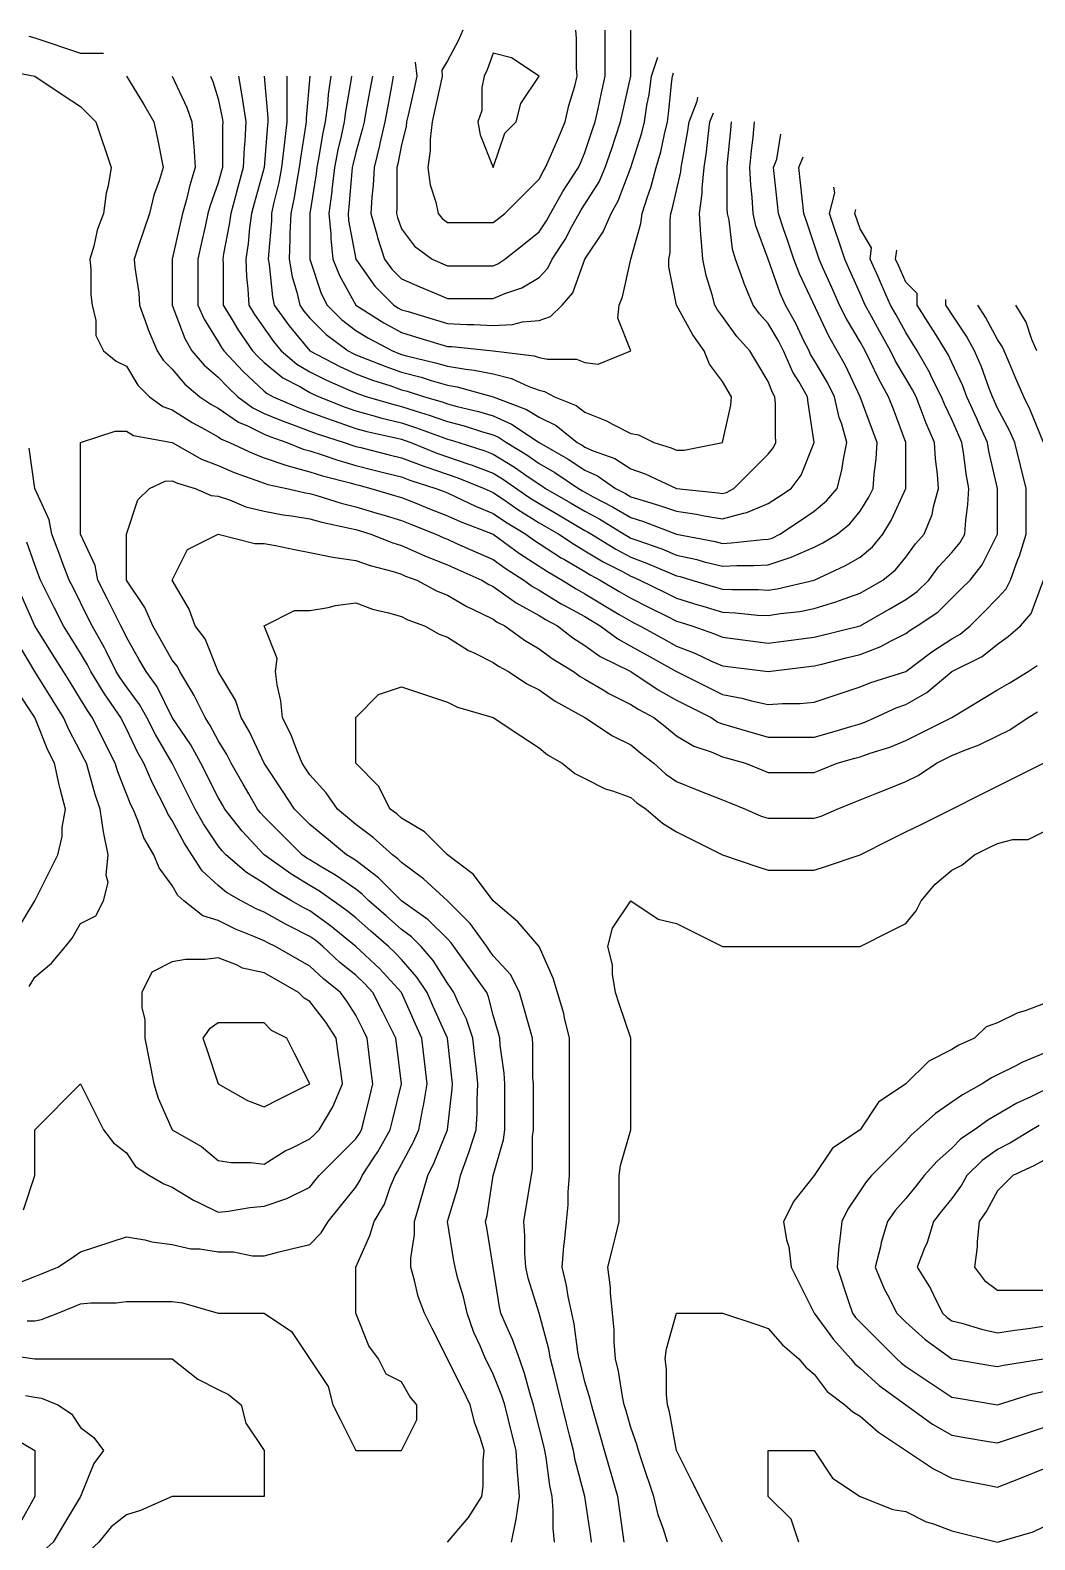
# Model space of a CAD drawing. Header units: inches. Extents: x 794995 to 811195, y 2485918 to 2508058.
# Drawn here: x 806632 to 807290, y 2505360 to 2506348 of the extents above; entities that cross this region are included whole.
import ezdxf

# ---------------------------------------------------------------- set-up
doc = ezdxf.new("R2010")
doc.units = ezdxf.units.IN
doc.header["$MEASUREMENT"] = 0
doc.layers.add('contour', color=7, linetype='Continuous')

msp = doc.modelspace()

# ---------------------------------------------------------------- linework, layer by layer
at = {"layer": 'contour'}
for points in [[(806631.16, 2506344.36), (806635.16, 2506343.36), (806665.16, 2506333.36), (806680.16, 2506333.36)], [(806869.7, 2506318.36), (806868.49, 2506311.69), (806865.93, 2506297.59), (806864.25, 2506288.36), (806861.04, 2506274.24), (806860.76, 2506272.76), (806857.16, 2506258.36), (806856.59, 2506246.93), (806855.75, 2506238.95), (806855.16, 2506228.36), (806859.01, 2506214.52), (806859.44, 2506212.65), (806863.91, 2506198.36), (806868.73, 2506191.93), (806875.16, 2506185.5), (806887.16, 2506180.36), (806897.66, 2506175.86), (806905.16, 2506172.65), (806935.16, 2506172.65), (806942.66, 2506175.86), (806953.91, 2506179.61), (806965.16, 2506186.36), (806970.87, 2506192.65), (806973.73, 2506198.36), (806982.12, 2506211.4), (806986.59, 2506219.79), (806991.41, 2506228.36), (806992.76, 2506230.76), (806995.16, 2506234.36), (807004.39, 2506249.13), (807008.49, 2506258.36), (807012.66, 2506270.86), (807015.16, 2506278.36), (807018.49, 2506288.36), (807025.16, 2506318.36), (807025.16, 2506348.36)], [(806884.16, 2506327.36), (806885.16, 2506318.36), (806883.34, 2506310.18), (806879.45, 2506292.65), (806878.49, 2506288.36), (806878.16, 2506285.36), (806875.16, 2506273.36), (806872.76, 2506260.76), (806872.16, 2506258.36), (806872, 2506255.2), (806872, 2506231.52), (806871.83, 2506228.36), (806872.55, 2506225.75), (806875.16, 2506218.36), (806883.73, 2506206.93), (806895.16, 2506198.36), (806902.16, 2506195.36), (806905.16, 2506194.08), (806935.16, 2506194.08), (806938.16, 2506195.36), (806942.66, 2506198.36), (806955.16, 2506208.36), (806965.16, 2506216.36), (806969.96, 2506223.56), (806972.66, 2506228.36), (806980.76, 2506242.76), (806983.16, 2506246.36), (806990.87, 2506258.36), (806992.16, 2506261.36), (806995.16, 2506268.36), (807000.16, 2506283.36), (807001.83, 2506288.36), (807003.73, 2506296.93), (807006.07, 2506307.45), (807008.49, 2506318.36), (807008.49, 2506348.36)], [(806915.16, 2506348.36), (806912.22, 2506341.3), (806905.16, 2506328.36), (806901.41, 2506322.11), (806901.83, 2506318.36), (806900.87, 2506314.08), (806896.98, 2506296.54), (806895.16, 2506288.36), (806893.91, 2506277.11), (806893.91, 2506269.61), (806892.3, 2506258.36), (806893.91, 2506247.11), (806897.66, 2506235.86), (806899.16, 2506228.36), (806901.83, 2506225.03), (806905.16, 2506222.36), (806935.16, 2506222.36), (806938.49, 2506225.03), (806942.66, 2506228.36), (806965.16, 2506250.86), (806967.77, 2506255.75), (806969.45, 2506258.36), (806972.66, 2506265.86), (806977.16, 2506276.36), (806982.3, 2506288.36), (806984.57, 2506298.95), (806988.49, 2506311.69), (806990.16, 2506318.36), (806989.7, 2506323.82), (806989.7, 2506342.91), (806989.16, 2506348.36)], [(806856.07, 2506318.36), (806854.39, 2506309.13), (806851.83, 2506295.03), (806850.61, 2506288.36), (806849.6, 2506283.92), (806845.16, 2506268.36), (806843.22, 2506260.3), (806842.85, 2506258.36), (806842.55, 2506255.75), (806840.71, 2506232.81), (806840.16, 2506228.36), (806840.54, 2506223.75), (806845.16, 2506198.36), (806857.66, 2506180.86), (806870.16, 2506168.36), (806873.22, 2506166.43), (806875.16, 2506165.36), (806879.45, 2506164.08), (806895.93, 2506159.13), (806905.16, 2506156.36), (806917.79, 2506155.73), (806922.53, 2506155.73), (806935.16, 2506155.03), (806947.79, 2506155.73), (806954.25, 2506157.45), (806965.16, 2506158.36), (806972.66, 2506160.86), (806980.16, 2506168.36), (806987.16, 2506176.36), (806995.16, 2506198.36), (807007.16, 2506216.36), (807012.3, 2506228.36), (807016.98, 2506236.54), (807025.16, 2506258.36), (807032.36, 2506281.16), (807034.16, 2506288.36), (807035.75, 2506298.95), (807037.16, 2506306.36), (807038.79, 2506318.36), (807042.89, 2506330.63)], [(806609.77, 2506322.98), (806635.16, 2506318.36), (806653.16, 2506306.36), (806665.16, 2506298.36), (806670.16, 2506293.36), (806675.16, 2506288.36), (806685.16, 2506258.36), (806683.16, 2506246.36), (806681.83, 2506241.69), (806680.16, 2506228.36), (806676.07, 2506217.45), (806673.73, 2506206.93), (806671.16, 2506198.36), (806671.83, 2506191.69), (806671.83, 2506175.03), (806672.66, 2506168.36), (806675.16, 2506158.36), (806675.16, 2506148.36), (806680.16, 2506138.36), (806688.49, 2506131.69), (806695.16, 2506128.36), (806702.66, 2506115.86), (806710.16, 2506108.36), (806718.84, 2506102.05), (806725.16, 2506099.79), (806738.2, 2506091.4), (806746.59, 2506086.93), (806755.16, 2506082.11), (806757.38, 2506080.58), (806762.66, 2506078.36), (806777.96, 2506071.16), (806785.16, 2506068.36), (806800.16, 2506063.36), (806815.16, 2506059.27), (806823.44, 2506056.64), (806841.63, 2506051.89), (806845.16, 2506050.86), (806847.16, 2506050.36), (806855.16, 2506048.36), (806870.54, 2506043.75), (806875.16, 2506042.36), (806885.16, 2506038.36), (806892.3, 2506035.5), (806905.16, 2506030.36), (806913.44, 2506026.64), (806935.16, 2506018.36), (806952.43, 2506005.63), (806965.16, 2505997.36), (806970.61, 2505993.82), (806980.16, 2505988.36), (806989.35, 2505982.55), (806995.16, 2505979.36), (807017.66, 2505965.86), (807025.16, 2505961.36), (807027.16, 2505960.36), (807031.16, 2505958.36), (807046.59, 2505949.79), (807055.16, 2505945.03), (807067.16, 2505940.36), (807078.49, 2505935.03), (807085.16, 2505932.11), (807115.16, 2505928.36), (807145.16, 2505932.11), (807150.16, 2505933.36), (807166.16, 2505937.36), (807175.16, 2505939.61), (807188.79, 2505944.72), (807195.16, 2505948.36), (807205.16, 2505953.36), (807208.02, 2505955.5), (807212.66, 2505958.36), (807226.16, 2505967.36), (807235.16, 2505976.36), (807241.16, 2505982.36), (807247.16, 2505988.36), (807255.16, 2505998.36), (807265.16, 2506018.36), (807265.16, 2506048.36), (807259.44, 2506072.65), (807258.49, 2506078.36), (807253.16, 2506090.36), (807251.31, 2506094.52), (807245.16, 2506108.36), (807242.36, 2506115.56), (807235.16, 2506130.86), (807232.76, 2506135.96), (807231.41, 2506138.36), (807225.16, 2506148.36), (807221.31, 2506154.52), (807212.66, 2506168.36), (807212.66, 2506175.86), (807205.16, 2506183.36), (807200.54, 2506193.75), (807198.49, 2506198.36), (807199.16, 2506204.36)], [(806842.43, 2506318.36), (806842, 2506315.2), (806838.49, 2506295.03), (806837.66, 2506288.36), (806835.69, 2506278.89), (806833.55, 2506269.97), (806831.31, 2506258.36), (806829.64, 2506243.88), (806829.44, 2506242.65), (806827.66, 2506228.36), (806828.79, 2506214.72), (806828.79, 2506212), (806830.16, 2506198.36), (806834.45, 2506187.65), (806845.16, 2506168.36), (806863.55, 2506156.75), (806875.16, 2506150.36), (806884.39, 2506147.59), (806900.87, 2506142.65), (806905.16, 2506141.36), (806908.02, 2506141.22), (806935.16, 2506138.36), (806962, 2506135.2), (806965.16, 2506134.08), (806970.61, 2506132.91), (806989.7, 2506132.91), (806995.16, 2506130.86), (807003.73, 2506129.79), (807025.16, 2506138.36), (807016.59, 2506159.79), (807017.66, 2506168.36), (807019.7, 2506173.82), (807025.16, 2506198.36), (807031.83, 2506221.69), (807032.66, 2506228.36), (807036.07, 2506239.27), (807038.2, 2506245.32), (807041.83, 2506258.36), (807044.72, 2506268.8), (807047.16, 2506280.36), (807049.16, 2506288.36), (807049.94, 2506293.58), (807052, 2506315.2), (807052.43, 2506318.36), (807053.11, 2506320.41)], [(806695.16, 2506318.36), (806706.41, 2506299.61), (806713.16, 2506288.36), (806715.16, 2506278.36), (806719.16, 2506258.36), (806716.59, 2506249.79), (806713.16, 2506240.36), (806710.16, 2506228.36), (806702.66, 2506205.86), (806700.16, 2506198.36), (806700.61, 2506192.91), (806703.16, 2506176.36), (806703.73, 2506168.36), (806708.49, 2506155.03), (806709.28, 2506152.48), (806715.16, 2506138.36), (806719.16, 2506132.36), (806725.16, 2506126.36), (806733.34, 2506116.54), (806743.16, 2506108.36), (806750.36, 2506103.56), (806755.16, 2506100.86), (806768.49, 2506091.69), (806774.25, 2506089.27), (806785.16, 2506083.82), (806789.03, 2506082.23), (806800.16, 2506078.36), (806810.87, 2506074.08), (806815.16, 2506072.91), (806823.16, 2506070.36), (806833.55, 2506066.75), (806845.16, 2506063.36), (806857.16, 2506060.36), (806865.16, 2506058.36), (806875.16, 2506055.86), (806880.61, 2506053.82), (806897.66, 2506048.36), (806903.02, 2506046.22), (806905.16, 2506045.36), (806910.61, 2506042.91), (806923.55, 2506036.75), (806935.16, 2506032), (806943.27, 2506026.47), (806956.59, 2506018.36), (806961.52, 2506014.72), (806965.16, 2506012.36), (806979.7, 2506002.91), (806981.83, 2506001.69), (806995.16, 2505993.82), (806998.59, 2505991.79), (807005.16, 2505988.36), (807017.66, 2505980.86), (807025.16, 2505976.36), (807037.16, 2505970.36), (807049.16, 2505964.36), (807055.16, 2505961.36), (807057.47, 2505960.67), (807065.16, 2505958.36), (807079.94, 2505953.14), (807085.16, 2505950.86), (807115.16, 2505947.11), (807145.16, 2505950.86), (807175.16, 2505958.36), (807194.25, 2505969.27), (807205.16, 2505975.5), (807212.66, 2505980.86), (807220.16, 2505988.36), (807226.59, 2505996.93), (807235.16, 2506006.36), (807240.61, 2506012.91), (807243.73, 2506018.36), (807244.39, 2506027.59), (807245.75, 2506037.77), (807246.41, 2506048.36), (807244.63, 2506057.83), (807243.16, 2506070.36), (807241.83, 2506078.36), (807239.77, 2506082.98), (807235.16, 2506093.36), (807230.36, 2506103.56), (807228.49, 2506108.36), (807221.83, 2506121.69), (807220.76, 2506123.96), (807212.66, 2506138.36), (807209.77, 2506142.98), (807205.16, 2506150.36), (807198.73, 2506161.93), (807195.16, 2506168.36), (807189.01, 2506182.21), (807187.16, 2506186.36), (807181.83, 2506198.36), (807182.66, 2506205.86), (807175.16, 2506218.36), (807171.83, 2506228.36), (807172.51, 2506231.01)], [(806725.16, 2506318.36), (806734.63, 2506297.83), (806738.02, 2506288.36), (806739.01, 2506274.52), (806739.28, 2506272.48), (806740.16, 2506258.36), (806736.59, 2506246.93), (806734.39, 2506237.59), (806731.83, 2506228.36), (806725.16, 2506198.36), (806725.16, 2506168.36), (806733.34, 2506146.54), (806738.02, 2506138.36), (806745.93, 2506129.13), (806755.16, 2506121.22), (806761.37, 2506114.57), (806768.02, 2506108.36), (806777.89, 2506101.09), (806785.16, 2506097.45), (806798.71, 2506091.91), (806803.16, 2506090.36), (806815.16, 2506085.86), (806820.61, 2506083.82), (806837.66, 2506078.36), (806843.22, 2506076.43), (806845.16, 2506075.86), (806848.49, 2506075.03), (806867.16, 2506070.36), (806875.16, 2506068.36), (806889.7, 2506062.91), (806891.04, 2506062.48), (806912.02, 2506055.22), (806929.16, 2506048.36), (806933.22, 2506046.43), (806935.16, 2506045.63), (806943.73, 2506039.79), (806951.31, 2506034.52), (806965.16, 2506025.86), (806978.02, 2506018.36), (806988.3, 2506011.5), (806995.16, 2506007.45), (807007.16, 2506000.36), (807019.7, 2505993.82), (807025.16, 2505990.86), (807026.98, 2505990.18), (807031.16, 2505988.36), (807047.16, 2505980.36), (807055.16, 2505976.36), (807069.01, 2505972.21), (807072.3, 2505971.22), (807085.16, 2505967.36), (807093.73, 2505966.93), (807108.1, 2505965.42), (807115.16, 2505965.03), (807123.16, 2505966.36), (807135.69, 2505967.83), (807145.16, 2505969.61), (807159.44, 2505974.08), (807161.83, 2505975.03), (807175.16, 2505979.79), (807190.16, 2505988.36), (807198.49, 2505995.03), (807205.16, 2506003.36), (807211.47, 2506012.05), (807217.16, 2506018.36), (807222.3, 2506031.22), (807223.16, 2506036.36), (807226.59, 2506048.36), (807225.93, 2506057.59), (807224.57, 2506067.77), (807223.91, 2506078.36), (807218.2, 2506091.4), (807216.07, 2506097.45), (807211.83, 2506108.36), (807209.6, 2506112.81), (807205.16, 2506120.36), (807198.49, 2506131.69), (807195.16, 2506138.36), (807188.02, 2506151.22), (807182.66, 2506160.86), (807178.49, 2506168.36), (807175.16, 2506175.86), (807168.24, 2506191.44), (807165.16, 2506198.36), (807155.16, 2506228.36), (807158.66, 2506241.86), (807158.02, 2506245.5)], [(806750.16, 2506318.36), (806751.63, 2506314.83), (806755.16, 2506303.36), (806757.77, 2506290.97), (806758.16, 2506288.36), (806758.02, 2506285.5), (806758.02, 2506261.22), (806757.89, 2506258.36), (806757.3, 2506256.22), (806755.16, 2506248.36), (806749.94, 2506233.58), (806748.49, 2506228.36), (806746.59, 2506219.79), (806744.25, 2506209.27), (806741.83, 2506198.36), (806741.83, 2506168.36), (806745.93, 2506159.13), (806755.16, 2506144.36), (806757.38, 2506140.58), (806758.91, 2506138.36), (806771.61, 2506124.81), (806785.16, 2506112.11), (806787.23, 2506110.43), (806791.16, 2506108.36), (806807.89, 2506101.09), (806815.16, 2506098.36), (806829.7, 2506092.91), (806831.04, 2506092.48), (806845.16, 2506087.59), (806852.43, 2506085.63), (806872.3, 2506081.22), (806875.16, 2506080.5), (806876.78, 2506079.98), (806881.16, 2506078.36), (806898.3, 2506071.5), (806919.28, 2506064.24), (806920.61, 2506063.82), (806935.16, 2506058.36), (806941.31, 2506054.52), (806959, 2506042.21), (806965.16, 2506038.36), (806977.79, 2506030.99), (806989.16, 2506024.36), (806995.16, 2506020.86), (806996.78, 2506019.98), (806999.45, 2506018.36), (807015.43, 2506008.63), (807025.16, 2506003.36), (807036.07, 2505999.27), (807050.54, 2505992.98), (807055.16, 2505991.09), (807057.38, 2505990.58), (807065.16, 2505988.36), (807080.54, 2505983.75), (807085.16, 2505982.36), (807091.47, 2505982.05), (807108.84, 2505982.05), (807115.16, 2505981.69), (807120.87, 2505982.65), (807145.16, 2505988.36), (807165.69, 2505997.83), (807175.16, 2506003.36), (807183.34, 2506010.18), (807190.16, 2506018.36), (807195.69, 2506027.83), (807205.16, 2506048.36), (807205.16, 2506078.36), (807196.98, 2506100.18), (807193.91, 2506108.36), (807187.16, 2506120.36), (807181.83, 2506131.69), (807178.49, 2506138.36), (807175.16, 2506144.36), (807166.27, 2506159.47), (807161.83, 2506168.36), (807156.7, 2506179.9), (807151.16, 2506192.36), (807148.49, 2506198.36), (807145.16, 2506208.36), (807140.16, 2506223.36), (807138.49, 2506228.36), (807135.16, 2506258.36), (807138.05, 2506265.47)], [(806768.49, 2506318.36), (806770.87, 2506304.08), (806771.04, 2506302.48), (806773.16, 2506288.36), (806772.53, 2506275.73), (806772.12, 2506271.4), (806771.52, 2506258.36), (806768.02, 2506245.5), (806766.41, 2506239.61), (806763.34, 2506228.36), (806762.36, 2506221.16), (806758.69, 2506201.89), (806758.16, 2506198.36), (806758.32, 2506195.2), (806758.32, 2506171.52), (806758.49, 2506168.36), (806763.73, 2506159.79), (806768.49, 2506151.69), (806777.66, 2506138.36), (806781.29, 2506134.49), (806785.16, 2506130.86), (806797.57, 2506120.78), (806808.49, 2506115.03), (806815.16, 2506111.09), (806816.98, 2506110.18), (806821.16, 2506108.36), (806838.3, 2506101.5), (806845.16, 2506099.13), (806857.79, 2506095.73), (806861.44, 2506094.65), (806875.16, 2506091.22), (806884.89, 2506088.09), (806901.63, 2506081.89), (806905.16, 2506080.67), (806906.98, 2506080.18), (806912.66, 2506078.36), (806929.7, 2506072.91), (806935.16, 2506070.86), (806949.01, 2506062.21), (806956.59, 2506056.93), (806965.16, 2506051.09), (806966.87, 2506050.08), (806969.45, 2506048.36), (806985.69, 2506038.89), (806995.16, 2506033.36), (807004.89, 2506028.09), (807020.87, 2506018.36), (807023.54, 2506016.74), (807025.16, 2506015.86), (807029.16, 2506014.36), (807045.48, 2506008.68), (807055.16, 2506004.72), (807068.49, 2506001.69), (807073.16, 2506000.36), (807085.16, 2505997.36), (807094.63, 2505997.83), (807105.69, 2505997.83), (807115.16, 2505998.36), (807130.16, 2506003.36), (807145.16, 2506009.79), (807150.87, 2506012.65), (807160.16, 2506018.36), (807168.49, 2506025.03), (807175.16, 2506033.36), (807180.87, 2506042.65), (807183.73, 2506048.36), (807184.39, 2506057.59), (807185.75, 2506067.77), (807186.41, 2506078.36), (807183.34, 2506086.54), (807175.16, 2506108.36), (807165.56, 2506128.76), (807154.76, 2506147.96), (807135.56, 2506188.76), (807131.83, 2506198.36), (807127.66, 2506210.86), (807125.16, 2506218.36), (807121.83, 2506228.36), (807121.16, 2506234.36), (807118.91, 2506254.61), (807118.49, 2506258.36), (807120.78, 2506263.99), (807123.34, 2506280.18)], [(806785.16, 2506318.36), (806787.66, 2506290.86), (806787.66, 2506288.36), (806787.38, 2506286.14), (806785.16, 2506258.36), (806778.73, 2506234.79), (806776.98, 2506228.36), (806775.69, 2506218.89), (806774.72, 2506208.8), (806773.16, 2506198.36), (806773.73, 2506186.93), (806774.57, 2506178.95), (806775.16, 2506168.36), (806778.95, 2506162.15), (806791.37, 2506144.57), (806796.41, 2506138.36), (806806.59, 2506129.79), (806815.16, 2506124.72), (806826.07, 2506119.27), (806840.54, 2506112.98), (806845.16, 2506110.86), (806846.98, 2506110.18), (806852.66, 2506108.36), (806870.02, 2506103.22), (806875.16, 2506101.93), (806884.63, 2506098.89), (806893.16, 2506096.36), (806905.16, 2506092.21), (806916.07, 2506089.27), (806928.1, 2506085.42), (806935.16, 2506083.36), (806938.59, 2506081.79), (806943.73, 2506078.36), (806957.05, 2506070.25), (806965.16, 2506064.72), (806975.44, 2506058.65), (806990.87, 2506048.36), (806993.58, 2506046.78), (806995.16, 2506045.86), (807000.61, 2506042.91), (807013.16, 2506036.36), (807025.16, 2506029.27), (807033.44, 2506026.64), (807055.16, 2506018.36), (807080.36, 2506013.56), (807085.16, 2506012.36), (807090.87, 2506012.65), (807111.63, 2506014.83), (807115.16, 2506015.03), (807117.66, 2506015.86), (807122.66, 2506018.36), (807136.16, 2506027.36), (807145.16, 2506033.36), (807153.34, 2506040.18), (807160.16, 2506048.36), (807163.16, 2506060.36), (807164.25, 2506067.45), (807166.59, 2506078.36), (807163.16, 2506090.36), (807161.52, 2506094.72), (807158.49, 2506108.36), (807154.05, 2506117.25), (807145.16, 2506132.36), (807142.85, 2506136.05), (807141.83, 2506138.36), (807138.49, 2506145.03), (807133.16, 2506156.36), (807126.41, 2506168.36), (807122.98, 2506176.19), (807115.16, 2506198.36), (807106.98, 2506220.18), (807105.16, 2506228.36), (807104.57, 2506238.95), (807103.73, 2506246.93), (807103.16, 2506258.36), (807104.25, 2506269.27), (807105.16, 2506278.36), (807106.16, 2506288.36)], [(806800.16, 2506318.36), (806800.16, 2506288.36), (806798.49, 2506275.03), (806798.2, 2506271.4), (806796.7, 2506258.36), (806794.84, 2506248.68), (806791.47, 2506234.68), (806790.16, 2506228.36), (806789.96, 2506223.56), (806788.02, 2506201.22), (806787.89, 2506198.36), (806788.49, 2506195.03), (806790.61, 2506173.82), (806791.83, 2506168.36), (806801.61, 2506154.81), (806815.16, 2506138.36), (806834.87, 2506128.08), (806845.16, 2506123.36), (806856.07, 2506119.27), (806868.1, 2506115.42), (806875.16, 2506112.98), (806878.8, 2506112), (806890.16, 2506108.36), (806901.73, 2506104.93), (806905.16, 2506103.75), (806911.47, 2506102.05), (806925.48, 2506098.68), (806935.16, 2506095.86), (806947.16, 2506090.36), (806965.16, 2506078.36), (806984.25, 2506067.45), (806995.16, 2506060.36), (807003.44, 2506056.64), (807015.16, 2506048.36), (807021.73, 2506044.93), (807025.16, 2506042.91), (807033.16, 2506040.36), (807044.05, 2506037.25), (807055.16, 2506033.36), (807068.2, 2506031.4), (807073.16, 2506030.36), (807085.16, 2506028.36), (807099.01, 2506032.21), (807101.04, 2506032.48), (807115.16, 2506038.36), (807121.16, 2506042.36), (807130.16, 2506048.36), (807136.59, 2506056.93), (807145.16, 2506078.36), (807141.16, 2506104.36), (807140.87, 2506108.36), (807135.16, 2506118.36), (807131.31, 2506124.52), (807125.16, 2506138.36), (807121.83, 2506145.03), (807115.16, 2506156.36), (807109.44, 2506162.65), (807105.16, 2506168.36), (807099.28, 2506182.48), (807098.49, 2506185.03), (807093.73, 2506198.36), (807091.83, 2506205.03), (807089.45, 2506224.08), (807088.49, 2506228.36), (807088.32, 2506231.52), (807088.32, 2506255.2), (807088.16, 2506258.36), (807088.49, 2506261.69), (807090.61, 2506282.91), (807091.16, 2506288.36)], [(806815.16, 2506318.36), (806812.66, 2506290.86), (806812.66, 2506288.36), (806812.3, 2506285.5), (806808.95, 2506264.57), (806808.24, 2506258.36), (806806.59, 2506249.79), (806804.81, 2506238.71), (806802.66, 2506228.36), (806802.12, 2506215.32), (806802.12, 2506211.4), (806801.52, 2506198.36), (806803.62, 2506186.82), (806806.59, 2506176.93), (806808.49, 2506168.36), (806811.29, 2506164.49), (806815.16, 2506159.79), (806825.87, 2506149.08), (806840.16, 2506138.36), (806843.45, 2506136.65), (806845.16, 2506135.86), (806849.16, 2506134.36), (806864.87, 2506128.08), (806875.16, 2506124.52), (806887.89, 2506121.09), (806894.57, 2506118.95), (806905.16, 2506115.86), (806911.59, 2506114.79), (806935.16, 2506108.36), (806956.88, 2506100.09), (806965.16, 2506095.03), (806976.27, 2506089.47), (806990.16, 2506078.36), (806993.34, 2506076.54), (806995.16, 2506075.36), (807000.61, 2506072.91), (807014.72, 2506067.93), (807025.16, 2506061.22), (807034.63, 2506057.83), (807055.16, 2506048.36), (807082.3, 2506045.5), (807085.16, 2506045.03), (807087.77, 2506045.75), (807092.66, 2506048.36), (807115.16, 2506070.86), (807118.49, 2506075.03), (807120.16, 2506078.36), (807119.77, 2506082.98), (807119.77, 2506103.75), (807119.45, 2506108.36), (807117.89, 2506111.09), (807115.16, 2506118.36), (807107.66, 2506130.86), (807103.16, 2506138.36), (807094.63, 2506147.83), (807085.16, 2506160.86), (807082, 2506165.2), (807080.16, 2506168.36), (807078.49, 2506175.03), (807074.57, 2506187.77), (807072.3, 2506198.36), (807071.31, 2506212.21), (807071.04, 2506214.24), (807070.16, 2506228.36), (807071.83, 2506241.69), (807071.83, 2506245.03), (807073.16, 2506258.36), (807074.72, 2506268.8), (807075.69, 2506278.89), (807076.98, 2506288.36), (807079.29, 2506294.23)], [(806828.79, 2506318.36), (806827.16, 2506306.36), (806826.59, 2506299.79), (806825.16, 2506288.36), (806823.44, 2506280.09), (806820.87, 2506264.08), (806819.77, 2506258.36), (806819.3, 2506254.22), (806815.16, 2506228.36), (806815.16, 2506198.36), (806822.66, 2506175.86), (806826.41, 2506168.36), (806835.78, 2506158.99), (806845.16, 2506151.69), (806853.44, 2506146.64), (806869.16, 2506138.36), (806873.45, 2506136.65), (806875.16, 2506136.05), (806878.32, 2506135.2), (806897.42, 2506130.62), (806905.16, 2506128.36), (806917.16, 2506126.36), (806922.66, 2506125.86), (806935.16, 2506123.36), (806947.16, 2506120.36), (806958.49, 2506115.03), (806965.16, 2506112.65), (806968.69, 2506111.89), (806975.16, 2506108.36), (806989.44, 2506102.65), (806995.16, 2506098.36), (807009.28, 2506092.48), (807013.16, 2506090.36), (807025.16, 2506084.36), (807030.16, 2506083.36), (807040.16, 2506078.36), (807051.63, 2506074.83), (807055.16, 2506073.36), (807060.16, 2506073.36), (807085.16, 2506078.36), (807090.61, 2506102.91), (807091.16, 2506108.36), (807088.91, 2506112.11), (807085.16, 2506118.36), (807076.59, 2506129.79), (807073.16, 2506138.36), (807065.75, 2506148.95), (807055.16, 2506168.36), (807050.16, 2506193.36), (807050.16, 2506198.36), (807050.87, 2506202.65), (807050.87, 2506224.08), (807051.41, 2506228.36), (807052.3, 2506231.22), (807055.16, 2506243.36), (807057.89, 2506255.63), (807058.16, 2506258.36), (807058.69, 2506261.89), (807062.36, 2506281.16), (807063.34, 2506288.36), (807068.66, 2506301.86), (807069.01, 2506304.52)], [(806905.16, 2505358.36), (806919.01, 2505374.52), (806927.66, 2505388.36), (806928.49, 2505395.03), (806928.49, 2505411.69), (806929.16, 2505418.36), (806926.59, 2505426.93), (806923.16, 2505436.36), (806920.16, 2505448.36), (806915.16, 2505458.36), (806895.16, 2505498.36), (806890.16, 2505508.36), (806886.07, 2505519.27), (806883.73, 2505529.79), (806881.16, 2505538.36), (806881.16, 2505544.36), (806883.73, 2505559.79), (806883.73, 2505568.36), (806887.16, 2505580.36), (806892.3, 2505598.36), (806896.59, 2505606.93), (806905.16, 2505628.36), (806908.32, 2505655.2), (806908.49, 2505658.36), (806905.16, 2505688.36), (806895.93, 2505709.13), (806891.83, 2505718.36), (806885.16, 2505728.36), (806875.16, 2505739.79), (806871.02, 2505744.22), (806866.59, 2505748.36), (806855.16, 2505758.36), (806845.16, 2505767.11), (806838.95, 2505772.15), (806821.37, 2505784.57), (806815.16, 2505788.36), (806802.74, 2505795.95), (806785.16, 2505808.36), (806770.76, 2505823.96), (806759.45, 2505838.36), (806757.89, 2505841.09), (806755.16, 2505845.86), (806743.91, 2505868.36), (806737.16, 2505880.36), (806725.16, 2505898.36), (806715.16, 2505918.36), (806708.02, 2505928.36), (806703.34, 2505936.54), (806695.16, 2505950.86), (806692.76, 2505955.96), (806691.41, 2505958.36), (806687.66, 2505965.86), (806682.66, 2505975.86), (806676.41, 2505988.36), (806674.63, 2505997.83), (806665.16, 2506018.36), (806665.16, 2506078.36), (806687.66, 2506085.86), (806695.16, 2506085.86), (806699.77, 2506082.98), (806725.16, 2506078.36), (806744.25, 2506067.45), (806755.16, 2506063.36), (806765.59, 2506058.8), (806779.7, 2506053.82), (806785.16, 2506051.69), (806787.66, 2506050.86), (806800.16, 2506048.36), (806812.3, 2506045.5), (806815.16, 2506045.03), (806819.77, 2506043.75), (806835.56, 2506038.76), (806845.16, 2506036.36), (806859.01, 2506032.21), (806862.3, 2506031.22), (806875.16, 2506027.36), (806881.59, 2506024.79), (806897.66, 2506018.36), (806902.76, 2506015.96), (806905.16, 2506015.03), (806911.16, 2506012.36), (806923.62, 2506006.82), (806935.16, 2506001.69), (806942.9, 2505996.1), (806955.16, 2505988.36), (806960.87, 2505984.08), (806965.16, 2505981.69), (806979.64, 2505972.84), (806981.83, 2505971.69), (806995.16, 2505964.36), (806998.91, 2505962.11), (807005.16, 2505958.36), (807016.59, 2505949.79), (807025.16, 2505945.03), (807035.87, 2505939.08), (807055.16, 2505928.36), (807075.16, 2505918.36), (807085.16, 2505913.36), (807097.79, 2505910.99), (807104.25, 2505909.27), (807115.16, 2505906.93), (807124.39, 2505907.59), (807135.93, 2505907.59), (807145.16, 2505908.36), (807175.16, 2505918.36), (807182.22, 2505921.3), (807205.16, 2505928.36), (807222.12, 2505941.4), (807235.16, 2505949.79), (807240.61, 2505952.91), (807247.16, 2505958.36), (807256.16, 2505967.36), (807265.16, 2505976.36), (807270.87, 2505982.65), (807273.73, 2505988.36), (807278.49, 2506001.69), (807279.44, 2506004.08), (807283.91, 2506018.36), (807283.91, 2506048.36), (807276.41, 2506078.36), (807272.98, 2506086.19), (807265.16, 2506100.86), (807261.83, 2506108.36), (807259.7, 2506113.82), (807254.72, 2506127.93), (807250.16, 2506138.36), (807244.76, 2506147.96), (807235.16, 2506162.36), (807232.85, 2506166.05), (807231.41, 2506168.36), (807231.41, 2506172.11)], [(807295.16, 2506078.36), (807286.59, 2506099.79), (807282.3, 2506108.36), (807277.16, 2506120.36), (807272.66, 2506130.86), (807269.45, 2506138.36), (807268.16, 2506141.36), (807265.16, 2506145.86), (807257.33, 2506160.54), (807252.3, 2506168.36)], [(807290.87, 2506138.36), (807287.66, 2506145.86), (807283.91, 2506157.11), (807277.16, 2506168.36)], [(806630.16, 2505503.36), (806635.16, 2505503.36), (806639.45, 2505504.08), (806650.16, 2505508.36), (806660.87, 2505512.65), (806665.16, 2505514.36), (806671.83, 2505515.03), (806688.49, 2505515.03), (806695.16, 2505515.86), (806725.16, 2505515.86), (806731.83, 2505515.03), (806755.16, 2505508.36), (806785.16, 2505508.36), (806803.16, 2505496.36), (806827.16, 2505460.36), (806830.16, 2505448.36), (806835.16, 2505438.36), (806845.16, 2505418.36), (806875.16, 2505418.36), (806885.16, 2505438.36), (806885.16, 2505448.36), (806880.61, 2505453.82), (806875.16, 2505463.36), (806865.16, 2505468.36), (806860.16, 2505478.36), (806853.73, 2505486.93), (806845.16, 2505508.36), (806845.16, 2505538.36), (806854.39, 2505559.13), (806857.16, 2505568.36), (806863.91, 2505579.61), (806867.66, 2505590.86), (806870.87, 2505598.36), (806872.55, 2505600.97), (806875.16, 2505605.86), (806882.98, 2505620.54), (806886.41, 2505628.36), (806889.01, 2505642.21), (806889.44, 2505644.08), (806891.83, 2505658.36), (806888.49, 2505688.36), (806884.39, 2505697.59), (806875.16, 2505718.36), (806860.68, 2505733.88), (806845.16, 2505748.36), (806828.71, 2505761.91), (806815.16, 2505771.69), (806810.71, 2505773.92), (806803.16, 2505778.36), (806791.83, 2505785.03), (806785.16, 2505789.61), (806773.62, 2505796.82), (806760.16, 2505808.36), (806757.77, 2505810.97), (806755.16, 2505814.36), (806745.56, 2505828.76), (806740.16, 2505838.36), (806735.16, 2505848.36), (806725.16, 2505868.36), (806714.05, 2505887.25), (806708.49, 2505898.36), (806703.73, 2505906.93), (806695.16, 2505918.36), (806691.02, 2505924.22), (806688.49, 2505928.36), (806681.83, 2505941.69), (806680.76, 2505943.96), (806672.66, 2505958.36), (806670.16, 2505963.36), (806660.16, 2505983.36), (806657.66, 2505988.36), (806653.16, 2506000.36), (806651.52, 2506004.72), (806646.41, 2506018.36), (806644.63, 2506027.83), (806635.16, 2506048.36), (806631.41, 2506074.61)], [(806947.16, 2505358.36), (806950.16, 2505373.36), (806952.3, 2505388.36), (806951.31, 2505402.21), (806951.04, 2505404.24), (806950.16, 2505418.36), (806947.16, 2505430.36), (806945.16, 2505438.36), (806942.66, 2505448.36), (806940.87, 2505454.08), (806935.16, 2505468.36), (806931.83, 2505475.03), (806930.16, 2505478.36), (806926.59, 2505486.93), (806922.53, 2505495.73), (806918.02, 2505508.36), (806915.75, 2505518.95), (806911.83, 2505531.69), (806910.16, 2505538.36), (806909.45, 2505542.65), (806905.16, 2505568.36), (806912.22, 2505591.3), (806913.73, 2505598.36), (806918.49, 2505611.69), (806919.44, 2505614.08), (806923.91, 2505628.36), (806924.57, 2505638.95), (806924.57, 2505647.77), (806925.16, 2505658.36), (806923.91, 2505669.61), (806923.16, 2505676.36), (806921.83, 2505688.36), (806917.66, 2505700.86), (806912.66, 2505710.86), (806909.45, 2505718.36), (806907.66, 2505720.86), (806905.16, 2505724.36), (806895.93, 2505739.13), (806888.02, 2505748.36), (806881.59, 2505754.79), (806875.16, 2505759.61), (806865.16, 2505768.36), (806853.73, 2505778.36), (806849.45, 2505782.65), (806845.16, 2505785.86), (806831.83, 2505795.03), (806823.73, 2505799.79), (806815.16, 2505805.03), (806813.09, 2505806.29), (806810.16, 2505808.36), (806797.66, 2505820.86), (806785.16, 2505833.36), (806782.76, 2505835.96), (806780.87, 2505838.36), (806775.16, 2505848.36), (806771.52, 2505854.72), (806763.73, 2505868.36), (806760.87, 2505874.08), (806755.16, 2505883.36), (806749.94, 2505893.14), (806746.59, 2505898.36), (806739.44, 2505912.65), (806737.16, 2505916.36), (806730.16, 2505928.36), (806728.49, 2505931.69), (806725.16, 2505935.86), (806716.98, 2505950.18), (806712.3, 2505958.36), (806707.16, 2505970.36), (806695.16, 2505988.36), (806695.16, 2506018.36), (806702.66, 2506040.86), (806710.16, 2506048.36), (806720.54, 2506052.98), (806725.16, 2506053.36), (806728.49, 2506051.69), (806740.16, 2506048.36), (806750.54, 2506043.75), (806755.16, 2506043.36), (806762.66, 2506040.86), (806773.16, 2506036.36), (806785.16, 2506033.36), (806797.79, 2506030.99), (806803.16, 2506030.36), (806815.16, 2506028.36), (806822.98, 2506026.19), (806841.16, 2506022.36), (806845.16, 2506021.36), (806847.47, 2506020.67), (806855.16, 2506018.36), (806869.44, 2506012.65), (806875.16, 2506010.86), (806888.49, 2506005.03), (806890.76, 2506003.96), (806905.16, 2505998.36), (806912.08, 2505995.28), (806927.66, 2505988.36), (806932.3, 2505985.5), (806935.16, 2505984.08), (806950.16, 2505973.36), (806965.16, 2505965.03), (806969.3, 2505962.5), (806977.16, 2505958.36), (806987.33, 2505950.54), (806995.16, 2505945.5), (807005.16, 2505938.36), (807025.16, 2505928.36), (807043.16, 2505916.36), (807055.16, 2505909.61), (807077.66, 2505898.36), (807082.16, 2505895.36), (807085.16, 2505894.08), (807091.16, 2505892.36), (807105.16, 2505888.36), (807115.16, 2505885.5), (807145.16, 2505885.5), (807155.16, 2505888.36), (807169.16, 2505892.36), (807175.16, 2505894.08), (807178.32, 2505895.2), (807185.16, 2505898.36), (807198.84, 2505904.68), (807205.16, 2505906.93), (807218.79, 2505914.72), (807235.16, 2505928.36), (807255.16, 2505938.36), (807265.16, 2505946.36), (807272.22, 2505951.3), (807280.16, 2505958.36), (807287.16, 2505966.36), (807295.16, 2505988.36)], [(806625.16, 2505528.36), (806635.16, 2505532.36), (806639.45, 2505534.08), (806650.16, 2505538.36), (806659.16, 2505544.36), (806665.16, 2505548.36), (806695.16, 2505558.36), (806707.16, 2505556.36), (806711.83, 2505555.03), (806725.16, 2505553.36), (806737.16, 2505550.36), (806743.16, 2505550.36), (806755.16, 2505548.36), (806765.16, 2505548.36), (806777.66, 2505545.86), (806785.16, 2505545.86), (806795.16, 2505548.36), (806803.16, 2505550.36), (806815.16, 2505553.36), (806822.66, 2505560.86), (806827.16, 2505568.36), (806835.16, 2505578.36), (806845.16, 2505590.86), (806848.16, 2505595.36), (806849.45, 2505598.36), (806857.16, 2505610.36), (806859.56, 2505613.96), (806867.66, 2505628.36), (806869.16, 2505634.36), (806875.16, 2505658.36), (806871.83, 2505685.03), (806871.41, 2505688.36), (806867.66, 2505695.86), (806862.66, 2505705.86), (806856.41, 2505718.36), (806850.97, 2505724.17), (806845.16, 2505729.61), (806834.81, 2505738.02), (806823.73, 2505748.36), (806819.03, 2505752.23), (806815.16, 2505755.03), (806801.83, 2505761.69), (806799.56, 2505762.76), (806785.16, 2505770.86), (806779.94, 2505773.14), (806770.16, 2505778.36), (806760.61, 2505783.82), (806755.16, 2505788.36), (806744.72, 2505797.93), (806738.02, 2505808.36), (806732.98, 2505816.19), (806725.16, 2505830.86), (806722.16, 2505835.36), (806720.87, 2505838.36), (806716.59, 2505846.93), (806712.12, 2505855.32), (806706.41, 2505868.36), (806702.36, 2505875.56), (806695.16, 2505890.86), (806692.66, 2505895.86), (806691.41, 2505898.36), (806683.16, 2505910.36), (806680.68, 2505913.88), (806671.83, 2505928.36), (806669.6, 2505932.81), (806665.16, 2505940.36), (806658.24, 2505951.44), (806653.91, 2505958.36), (806647.66, 2505970.86), (806642.66, 2505980.86), (806638.91, 2505988.36), (806637.89, 2505991.09), (806635.16, 2505998.36), (806629.94, 2506013.14)], [(806975.16, 2505358.36), (806974.39, 2505367.59), (806974.39, 2505379.13), (806973.73, 2505388.36), (806972.22, 2505395.42), (806969.77, 2505413.75), (806968.91, 2505418.36), (806968.16, 2505421.36), (806962.16, 2505445.36), (806961.41, 2505448.36), (806959.7, 2505453.82), (806955.69, 2505468.89), (806952.3, 2505478.36), (806947.79, 2505490.99), (806943.73, 2505499.79), (806940.16, 2505508.36), (806939.16, 2505512.36), (806935.16, 2505538.36), (806930.87, 2505564.08), (806930.16, 2505568.36), (806931.16, 2505572.36), (806935.16, 2505598.36), (806941.83, 2505621.69), (806942.66, 2505628.36), (806942.66, 2505658.36), (806942.22, 2505665.42), (806939.77, 2505683.75), (806939.45, 2505688.36), (806938.49, 2505691.69), (806935.16, 2505703.36), (806932.16, 2505715.36), (806930.87, 2505718.36), (806909.45, 2505748.36), (806907.66, 2505750.86), (806905.16, 2505753.36), (806892.66, 2505765.86), (806875.16, 2505778.36), (806860.16, 2505793.36), (806845.16, 2505804.61), (806842.94, 2505806.14), (806839.16, 2505808.36), (806826.07, 2505819.27), (806815.16, 2505828.36), (806810.16, 2505833.36), (806805.16, 2505838.36), (806797.16, 2505850.36), (806785.16, 2505868.36), (806775.69, 2505888.89), (806770.16, 2505898.36), (806766.41, 2505909.61), (806755.16, 2505928.36), (806746.59, 2505949.79), (806740.16, 2505958.36), (806736.07, 2505969.27), (806725.16, 2505988.36), (806735.16, 2506008.36), (806755.16, 2506018.36), (806779.16, 2506012.36), (806785.16, 2506012.36), (806792.66, 2506010.86), (806805.16, 2506008.36), (806815.16, 2506006.36), (806830.16, 2506003.36), (806845.16, 2506001.22), (806854.63, 2505997.83), (806869.7, 2505993.82), (806875.16, 2505992.11), (806877.77, 2505990.97), (806885.16, 2505988.36), (806898.1, 2505981.3), (806905.16, 2505978.36), (806917.79, 2505970.99), (806926.59, 2505966.93), (806935.16, 2505962.65), (806937.66, 2505960.86), (806942.66, 2505958.36), (806955.69, 2505948.89), (806965.16, 2505943.36), (806973.73, 2505936.93), (806987.66, 2505928.36), (806992, 2505925.2), (806995.16, 2505923.36), (807007.16, 2505916.36), (807010.87, 2505914.08), (807025.16, 2505906.93), (807030.38, 2505903.58), (807040.16, 2505898.36), (807048.49, 2505891.69), (807055.16, 2505886.36), (807066.41, 2505879.61), (807077.66, 2505875.86), (807085.16, 2505872.65), (807088.49, 2505871.69), (807100.16, 2505868.36), (807110.87, 2505864.08), (807115.16, 2505862.36), (807145.16, 2505862.36), (807149.45, 2505864.08), (807160.16, 2505868.36), (807171.83, 2505871.69), (807175.16, 2505872.65), (807181.83, 2505875.03), (807194.57, 2505878.95), (807205.16, 2505883.36), (807215.16, 2505888.36), (807235.16, 2505898.36), (807265.16, 2505916.36), (807272.66, 2505920.86), (807285.16, 2505928.36), (807291.16, 2505932.36)], [(806627.66, 2505575.86), (806635.16, 2505598.36), (806635.16, 2505628.36), (806665.16, 2505658.36), (806675.16, 2505638.36), (806680.16, 2505628.36), (806686.59, 2505619.79), (806695.16, 2505613.36), (806701.16, 2505604.36), (806710.16, 2505598.36), (806719.7, 2505592.91), (806725.16, 2505590.86), (806739.01, 2505582.21), (806743.16, 2505580.36), (806755.16, 2505574.36), (806761.83, 2505575.03), (806775.93, 2505577.59), (806785.16, 2505578.36), (806800.16, 2505583.36), (806815.16, 2505590.86), (806818.49, 2505595.03), (806821.16, 2505598.36), (806833.16, 2505610.36), (806845.16, 2505622.36), (806847.56, 2505625.96), (806848.91, 2505628.36), (806850.16, 2505633.36), (806854.16, 2505649.36), (806856.41, 2505658.36), (806855.16, 2505668.36), (806852.66, 2505688.36), (806850.16, 2505693.36), (806845.16, 2505703.36), (806839.44, 2505712.65), (806835.16, 2505718.36), (806824.05, 2505727.25), (806815.16, 2505735.5), (806806.98, 2505740.18), (806792.66, 2505748.36), (806787.56, 2505750.76), (806785.16, 2505752.11), (806778.49, 2505755.03), (806766.59, 2505759.79), (806755.16, 2505765.5), (806745.16, 2505768.36), (806732.66, 2505778.36), (806728.69, 2505781.89), (806725.16, 2505788.36), (806716.59, 2505799.79), (806713.16, 2505808.36), (806706.41, 2505819.61), (806702.66, 2505830.86), (806699.45, 2505838.36), (806698.02, 2505841.22), (806695.16, 2505848.36), (806689.44, 2505862.65), (806687.66, 2505868.36), (806672.66, 2505898.36), (806669.6, 2505902.81), (806665.16, 2505910.36), (806658.24, 2505921.44), (806653.91, 2505928.36), (806646.7, 2505939.9), (806635.16, 2505958.36), (806625.93, 2505979.13)], [(806999.45, 2505358.36), (806998.91, 2505362.11), (806995.16, 2505388.36), (806988.84, 2505412.05), (806987.66, 2505418.36), (806985.16, 2505428.36), (806983.16, 2505436.36), (806977.16, 2505460.36), (806975.16, 2505468.36), (806972.66, 2505478.36), (806971.47, 2505484.68), (806965.16, 2505508.36), (806958.1, 2505531.3), (806956.59, 2505538.36), (806955.93, 2505547.59), (806955.93, 2505559.13), (806955.16, 2505568.36), (806960.87, 2505602.65), (806960.87, 2505624.08), (806961.41, 2505628.36), (806961.41, 2505658.36), (806961.16, 2505662.36), (806961.16, 2505684.36), (806960.87, 2505688.36), (806955.16, 2505708.36), (806952.3, 2505718.36), (806946.59, 2505729.79), (806935.16, 2505742.36), (806932.66, 2505745.86), (806930.87, 2505748.36), (806920.16, 2505763.36), (806905.16, 2505778.36), (806889.44, 2505792.65), (806875.16, 2505803.36), (806872.66, 2505805.86), (806869.16, 2505808.36), (806856.59, 2505819.79), (806845.16, 2505828.36), (806839.7, 2505832.91), (806833.16, 2505838.36), (806825.75, 2505848.95), (806815.16, 2505860.86), (806812.16, 2505865.36), (806810.16, 2505868.36), (806806.59, 2505876.93), (806803.16, 2505886.36), (806797.16, 2505898.36), (806796.07, 2505909.27), (806793.73, 2505919.79), (806792.66, 2505928.36), (806793.73, 2505936.93), (806785.16, 2505958.36), (806805.16, 2505968.36), (806815.16, 2505968.36), (806827.16, 2505970.36), (806831.83, 2505971.69), (806845.16, 2505973.36), (806856.07, 2505969.27), (806866.59, 2505966.93), (806875.16, 2505964.36), (806879.16, 2505962.36), (806890.16, 2505958.36), (806899.7, 2505952.91), (806905.16, 2505950.86), (806919.01, 2505942.21), (806923.16, 2505940.36), (806935.16, 2505934.36), (806938.69, 2505931.89), (806945.16, 2505928.36), (806957.16, 2505920.36), (806965.16, 2505916.36), (806975.75, 2505908.95), (806995.16, 2505898.36), (807013.16, 2505886.36), (807025.16, 2505880.36), (807031.83, 2505875.03), (807040.16, 2505868.36), (807048.1, 2505861.3), (807055.16, 2505856.36), (807068.02, 2505851.22), (807075.16, 2505848.36), (807085.16, 2505844.36), (807089.45, 2505842.65), (807100.16, 2505838.36), (807110.54, 2505833.75), (807115.16, 2505832.36), (807145.16, 2505832.36), (807149.77, 2505833.75), (807160.16, 2505838.36), (807170.87, 2505842.65), (807175.16, 2505844.36), (807185.16, 2505848.36), (807192.3, 2505851.22), (807205.16, 2505856.36), (807213.16, 2505860.36), (807225.16, 2505868.36), (807231.83, 2505871.69), (807235.16, 2505873.36), (807243.73, 2505876.93), (807253.16, 2505880.36), (807265.16, 2505886.36), (807273.16, 2505890.36), (807285.16, 2505898.36), (807291.41, 2505902.11)], [(806631.41, 2505722.11), (806635.16, 2505728.36), (806646.07, 2505737.45), (806655.16, 2505748.36), (806659.7, 2505753.82), (806665.16, 2505763.36), (806675.16, 2505768.36), (806680.16, 2505778.36), (806683.16, 2505790.36), (806681.83, 2505795.03), (806683.16, 2505808.36), (806680.16, 2505823.36), (806678.02, 2505838.36), (806674.63, 2505847.83), (806670.61, 2505862.91), (806668.91, 2505868.36), (806667.66, 2505870.86), (806665.16, 2505875.86), (806657.33, 2505890.54), (806653.91, 2505898.36), (806646.7, 2505909.9), (806635.16, 2505928.36), (806624.05, 2505947.25)], [(806623.91, 2505759.61), (806635.16, 2505778.36), (806645.16, 2505798.36), (806650.16, 2505808.36), (806653.16, 2505820.36), (806653.16, 2505826.36), (806655.16, 2505838.36), (806651.83, 2505851.69), (806651.04, 2505854.24), (806648.02, 2505868.36), (806643.73, 2505876.93), (806635.16, 2505898.36), (806623.16, 2505916.36)], [(807020.87, 2505358.36), (807016.59, 2505388.36), (807013.16, 2505400.36), (807008.02, 2505418.36), (807005.16, 2505428.36), (806999.45, 2505448.36), (806998.69, 2505451.89), (806995.16, 2505463.36), (806992.16, 2505475.36), (806991.41, 2505478.36), (806990.54, 2505482.98), (806988.1, 2505501.3), (806986.59, 2505508.36), (806984.25, 2505519.27), (806983.16, 2505526.36), (806980.16, 2505538.36), (806981.31, 2505552.21), (806981.83, 2505555.03), (806983.16, 2505568.36), (806984.25, 2505579.27), (806984.25, 2505587.45), (806985.16, 2505598.36), (806985.16, 2505688.36), (806981.83, 2505701.69), (806981.31, 2505704.52), (806977.16, 2505718.36), (806974.39, 2505727.59), (806965.16, 2505748.36), (806951.31, 2505764.52), (806935.16, 2505778.36), (806922.3, 2505795.5), (806905.16, 2505808.36), (806890.16, 2505823.36), (806875.16, 2505832.36), (806872, 2505835.2), (806867.66, 2505838.36), (806860.16, 2505853.36), (806845.16, 2505868.36), (806845.16, 2505898.36), (806860.16, 2505913.36), (806875.16, 2505918.36), (806905.16, 2505908.36), (806911.83, 2505905.03), (806935.16, 2505898.36), (806953.16, 2505886.36), (806965.16, 2505878.36), (806970.61, 2505873.82), (806980.16, 2505868.36), (806988.49, 2505861.69), (806995.16, 2505858.36), (807008.49, 2505851.69), (807013.16, 2505850.36), (807025.16, 2505845.86), (807029.16, 2505842.36), (807035.16, 2505838.36), (807045.93, 2505829.13), (807055.16, 2505823.36), (807065.16, 2505818.36), (807085.16, 2505808.36), (807107.66, 2505800.86), (807115.16, 2505798.36), (807145.16, 2505798.36), (807152.66, 2505800.86), (807175.16, 2505808.36), (807195.16, 2505818.36), (807205.16, 2505823.36), (807215.16, 2505828.36), (807235.16, 2505838.36), (807255.16, 2505848.36), (807265.16, 2505853.36), (807275.16, 2505858.36), (807295.16, 2505868.36)], [(807049.16, 2505358.36), (807046.59, 2505366.93), (807043.16, 2505376.36), (807040.16, 2505388.36), (807032.66, 2505410.86), (807030.16, 2505418.36), (807029.16, 2505422.36), (807025.16, 2505433.36), (807021.83, 2505445.03), (807020.87, 2505448.36), (807019.7, 2505453.82), (807017.16, 2505470.36), (807015.16, 2505478.36), (807014.25, 2505489.27), (807014.25, 2505497.45), (807013.16, 2505508.36), (807011.83, 2505521.69), (807011.83, 2505525.03), (807010.16, 2505538.36), (807013.16, 2505550.36), (807015.16, 2505558.36), (807017.66, 2505568.36), (807017.66, 2505598.36), (807018.49, 2505605.03), (807025.16, 2505628.36), (807025.16, 2505688.36), (807017.66, 2505710.86), (807015.16, 2505718.36), (807013.16, 2505730.36), (807013.16, 2505736.36), (807010.16, 2505748.36), (807013.16, 2505760.36), (807025.16, 2505778.36), (807043.16, 2505766.36), (807055.16, 2505763.36), (807065.16, 2505758.36), (807085.16, 2505748.36), (807175.16, 2505748.36), (807195.16, 2505758.36), (807205.16, 2505763.36), (807211.83, 2505771.69), (807215.16, 2505778.36), (807224.25, 2505789.27), (807235.16, 2505798.36), (807241.83, 2505801.69), (807250.16, 2505808.36), (807260.16, 2505813.36), (807265.16, 2505815.86), (807275.16, 2505818.36), (807285.16, 2505818.36), (807295.16, 2505823.36)], [(807295.16, 2505710.86), (807283.16, 2505706.36), (807278.49, 2505705.03), (807265.16, 2505698.36), (807257.66, 2505695.86), (807250.16, 2505688.36), (807239.77, 2505683.75), (807235.16, 2505680.86), (807220.16, 2505673.36), (807205.16, 2505658.36), (807187.16, 2505646.36), (807175.16, 2505628.36), (807157.16, 2505616.36), (807145.16, 2505598.36), (807131.83, 2505581.69), (807125.16, 2505568.36), (807127.16, 2505556.36), (807128.49, 2505551.69), (807130.16, 2505538.36), (807135.16, 2505528.36), (807145.16, 2505508.36), (807157.79, 2505490.99), (807169.16, 2505478.36), (807171.83, 2505475.03), (807175.16, 2505472.36), (807187.79, 2505460.99), (807222.53, 2505435.73), (807235.16, 2505428.36), (807243.73, 2505426.93), (807259.16, 2505424.36), (807265.16, 2505423.36), (807295.16, 2505433.36)], [(807295.16, 2505678.36), (807281.04, 2505672.48), (807277.16, 2505670.36), (807265.16, 2505664.36), (807261.16, 2505662.36), (807255.16, 2505658.36), (807242.22, 2505651.3), (807235.16, 2505646.36), (807224.57, 2505638.95), (807212.66, 2505628.36), (807208.69, 2505624.83), (807205.16, 2505620.86), (807182.66, 2505598.36), (807179.16, 2505594.36), (807175.16, 2505588.36), (807167.16, 2505576.36), (807163.16, 2505568.36), (807161.83, 2505555.03), (807161.31, 2505552.21), (807160.16, 2505538.36), (807167.66, 2505515.86), (807170.16, 2505508.36), (807172.3, 2505505.5), (807175.16, 2505502.36), (807187.16, 2505490.36), (807199.16, 2505478.36), (807202.3, 2505475.5), (807205.16, 2505473.36), (807235.16, 2505453.36), (807239.45, 2505452.65), (807265.16, 2505448.36), (807288.1, 2505455.42), (807295.16, 2505456.93)], [(807295.16, 2505654.08), (807286.59, 2505649.79), (807277.79, 2505645.73), (807265.16, 2505638.36), (807258.84, 2505634.68), (807250.16, 2505628.36), (807241.16, 2505622.36), (807235.16, 2505616.36), (807225.69, 2505607.83), (807217.16, 2505598.36), (807211.83, 2505591.69), (807205.16, 2505583.36), (807198.1, 2505575.42), (807193.16, 2505568.36), (807189.01, 2505554.52), (807188.49, 2505551.69), (807185.16, 2505538.36), (807191.04, 2505524.24), (807193.16, 2505520.36), (807199.16, 2505508.36), (807202.16, 2505505.36), (807205.16, 2505502.36), (807217.79, 2505490.99), (807235.16, 2505478.36), (807260.87, 2505474.08), (807265.16, 2505473.36), (807269.16, 2505474.36), (807295.16, 2505478.36)], [(807292.3, 2505631.22), (807287.66, 2505628.36), (807273.73, 2505619.79), (807265.16, 2505615.5), (807255.16, 2505608.36), (807245.16, 2505598.36), (807241.47, 2505592.05), (807235.16, 2505583.36), (807228.49, 2505575.03), (807223.16, 2505568.36), (807219.01, 2505554.52), (807217.16, 2505550.36), (807212.66, 2505538.36), (807221.31, 2505524.52), (807223.16, 2505520.36), (807229.16, 2505508.36), (807232.3, 2505505.5), (807235.16, 2505503.36), (807241.83, 2505501.69), (807254.57, 2505497.77), (807265.16, 2505495.5), (807276.41, 2505497.11), (807285.16, 2505498.36), (807295.16, 2505499.79)], [(807295.16, 2505608.36), (807288.84, 2505604.68), (807275.16, 2505598.36), (807270.16, 2505593.36), (807265.16, 2505588.36), (807258.1, 2505575.42), (807253.16, 2505568.36), (807251.83, 2505555.03), (807251.83, 2505551.69), (807250.16, 2505538.36), (807256.59, 2505529.79), (807265.16, 2505523.36), (807295.16, 2505523.36)], [(807085.16, 2505358.36), (807075.16, 2505378.36), (807065.16, 2505398.36), (807055.16, 2505418.36), (807050.54, 2505443.75), (807049.16, 2505448.36), (807048.49, 2505455.03), (807048.49, 2505471.69), (807047.66, 2505478.36), (807048.49, 2505485.03), (807055.16, 2505508.36), (807085.16, 2505508.36), (807107.66, 2505500.86), (807115.16, 2505498.36), (807124.39, 2505487.59), (807135.16, 2505478.36), (807139.7, 2505472.91), (807145.16, 2505468.36), (807153.73, 2505456.93), (807165.16, 2505448.36), (807170.54, 2505443.75), (807175.16, 2505440.86), (807187.16, 2505430.36), (807223.16, 2505406.36), (807235.16, 2505400.36), (807245.16, 2505398.36), (807257.66, 2505395.86), (807265.16, 2505394.36), (807275.16, 2505398.36), (807282.3, 2505401.22), (807295.16, 2505406.36)], [(806608.91, 2505482.11), (806635.16, 2505478.36), (806725.16, 2505478.36), (806741.83, 2505465.03), (806755.16, 2505458.36), (806761.83, 2505455.03), (806770.16, 2505448.36), (806773.16, 2505436.36), (806785.16, 2505418.36), (806785.16, 2505388.36), (806725.16, 2505388.36), (806704.39, 2505379.13), (806695.16, 2505376.36), (806685.16, 2505368.36), (806677.16, 2505358.36), (806670.87, 2505352.65), (806665.16, 2505348.36), (806654.72, 2505338.8), (806645.16, 2505328.36), (806640.87, 2505322.65), (806635.16, 2505313.36), (806629.7, 2505303.82)], [(806629.16, 2505454.36), (806635.16, 2505453.36), (806639.45, 2505452.65), (806650.16, 2505448.36), (806659.16, 2505442.36), (806665.16, 2505433.36), (806673.73, 2505426.93), (806680.16, 2505418.36), (806673.73, 2505409.79), (806665.16, 2505388.36), (806653.91, 2505369.61), (806647.16, 2505358.36), (806640.87, 2505352.65), (806635.16, 2505346.36), (806627.33, 2505336.19)], [(806616.41, 2505429.61), (806635.16, 2505418.36), (806635.16, 2505388.36), (806624.57, 2505368.95)], [(807135.16, 2505358.36), (807130.16, 2505373.36), (807115.16, 2505388.36), (807115.16, 2505418.36), (807145.16, 2505418.36), (807157.16, 2505400.36), (807175.16, 2505388.36), (807196.59, 2505379.79), (807205.16, 2505378.36), (807218.49, 2505371.69), (807223.16, 2505370.36), (807235.16, 2505365.86), (807265.16, 2505358.36), (807288.49, 2505365.03), (807295.16, 2505368.36)]]:
    msp.add_lwpolyline(points, dxfattribs=at)
for points in [[(806935.16, 2506258.36), (806942.66, 2506280.86), (806950.16, 2506288.36), (806953.16, 2506300.36), (806965.16, 2506318.36), (806947.16, 2506330.36), (806935.16, 2506333.36), (806931.16, 2506322.36), (806929.16, 2506318.36), (806927.66, 2506310.86), (806927.66, 2506295.86), (806925.16, 2506288.36), (806926.59, 2506279.79)], [(806815.16, 2505622.36), (806818.16, 2505625.36), (806821.16, 2505628.36), (806830.16, 2505643.36), (806836.59, 2505658.36), (806835.16, 2505668.36), (806833.91, 2505677.11), (806832.3, 2505688.36), (806825.59, 2505698.8), (806815.16, 2505712.36), (806811.41, 2505714.61), (806807.66, 2505718.36), (806793.34, 2505726.54), (806785.16, 2505731.22), (806771.04, 2505734.24), (806767.16, 2505736.36), (806755.16, 2505740.86), (806746.59, 2505739.79), (806733.73, 2505739.79), (806725.16, 2505738.36), (806711.83, 2505731.69), (806705.16, 2505718.36), (806705.16, 2505708.36), (806707.16, 2505700.36), (806707.16, 2505688.36), (806713.16, 2505658.36), (806715.93, 2505649.13), (806725.16, 2505628.36), (806744.25, 2505617.45), (806755.16, 2505608.36), (806763.73, 2505606.93), (806776.59, 2505606.93), (806785.16, 2505605.86), (806799.01, 2505614.52), (806803.16, 2505616.36)], [(806785.16, 2505643.36), (806795.16, 2505648.36), (806815.16, 2505658.36), (806805.16, 2505678.36), (806800.16, 2505688.36), (806790.16, 2505693.36), (806785.16, 2505698.36), (806755.16, 2505698.36), (806749.16, 2505694.36), (806745.16, 2505688.36), (806747.66, 2505680.86), (806755.16, 2505658.36), (806774.25, 2505647.45)]]:
    msp.add_lwpolyline(points, close=True, dxfattribs=at)

doc.saveas('drawing.dxf')
